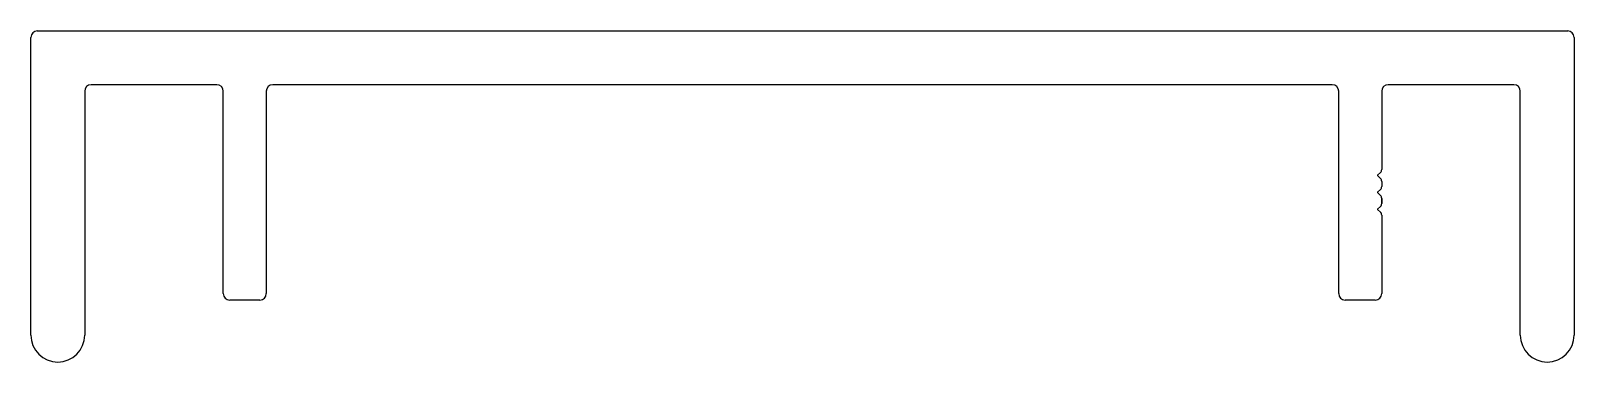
# Model space of a CAD drawing. Extents: x -45.6 to 45.5, y 0.9 to 20.4.
import ezdxf

# ---------------------------------------------------------------- set-up
doc = ezdxf.new("R2010")
doc.units = 0
doc.layers.add('5', color=7, linetype='CONTINUOUS')

msp = doc.modelspace()

# ---------------------------------------------------------------- linework, layer by layer
at = {"layer": '5', "linetype": 'CONTINUOUS'}
for p, q in [((-45.197, 20.387), (45.1, 20.387)), ((-45.578, 2.446), (-45.578, 20.006)), ((45.481, 20.006), (45.481, 2.446)), ((-42.403, 16.831), (-42.403, 2.446)), ((-34.607, 17.212), (-42.022, 17.212)), ((-34.226, 4.9), (-34.226, 16.831)), ((-31.686, 16.831), (-31.686, 4.9)), ((31.207, 17.212), (-31.305, 17.212)), ((31.588, 4.9), (31.588, 16.831)), ((34.128, 16.831), (34.128, 12.219)), ((41.925, 17.212), (34.509, 17.212)), ((42.306, 2.446), (42.306, 16.831)), ((34.055, 12.042), (33.884, 11.871)), ((33.884, 11.86), (34.055, 11.689)), ((34.055, 11.042), (33.884, 10.871)), ((34.128, 11.512), (34.128, 11.219)), ((33.884, 10.86), (34.055, 10.689)), ((34.055, 10.042), (33.884, 9.871)), ((34.128, 10.512), (34.128, 10.219)), ((34.128, 10.219), (34.128, 10.512)), ((34.128, 10.512), (34.128, 10.219)), ((34.128, 10.219), (34.128, 10.512)), ((34.128, 10.512), (34.128, 10.219)), ((33.884, 9.86), (34.055, 9.689)), ((34.128, 9.512), (34.128, 9.512)), ((34.128, 9.512), (34.128, 4.9)), ((-32.067, 4.519), (-33.845, 4.519)), ((33.747, 4.519), (31.969, 4.519))]:
    msp.add_line(p, q, dxfattribs=at)
for centre, radius, start, end in [((-45.197, 20.006), 0.381, 90, 180), ((45.1, 20.006), 0.381, 360, 90), ((-42.022, 16.831), 0.381, 90, 180), ((-34.607, 16.831), 0.381, 0, 90), ((-31.305, 16.831), 0.381, 90, 180), ((31.207, 16.831), 0.381, 0, 90), ((34.509, 16.831), 0.381, 90, 180), ((41.925, 16.831), 0.381, 360, 90), ((33.89, 11.865), 0.008, 135, 225), ((33.878, 12.219), 0.25, 315, 360), ((33.878, 11.512), 0.25, 0, 45), ((33.878, 11.219), 0.25, 315, 0), ((33.89, 10.865), 0.008, 135, 225), ((33.878, 10.512), 0.25, 0, 45), ((33.878, 10.219), 0.25, 315, 360), ((33.89, 9.866), 0.008, 135, 225), ((33.878, 9.512), 0.25, 0, 45), ((-33.845, 4.9), 0.381, 180, 270), ((-32.067, 4.9), 0.381, 270, 360), ((31.969, 4.9), 0.381, 180, 270), ((33.747, 4.9), 0.381, 270, 360), ((-43.991, 2.446), 1.587, 180, 270), ((-43.991, 2.446), 1.588, 270, 0), ((43.893, 2.446), 1.588, 180, 270), ((43.893, 2.446), 1.588, 270, 0)]:
    msp.add_arc(centre, radius, start, end, dxfattribs=at)

doc.saveas('drawing.dxf')
